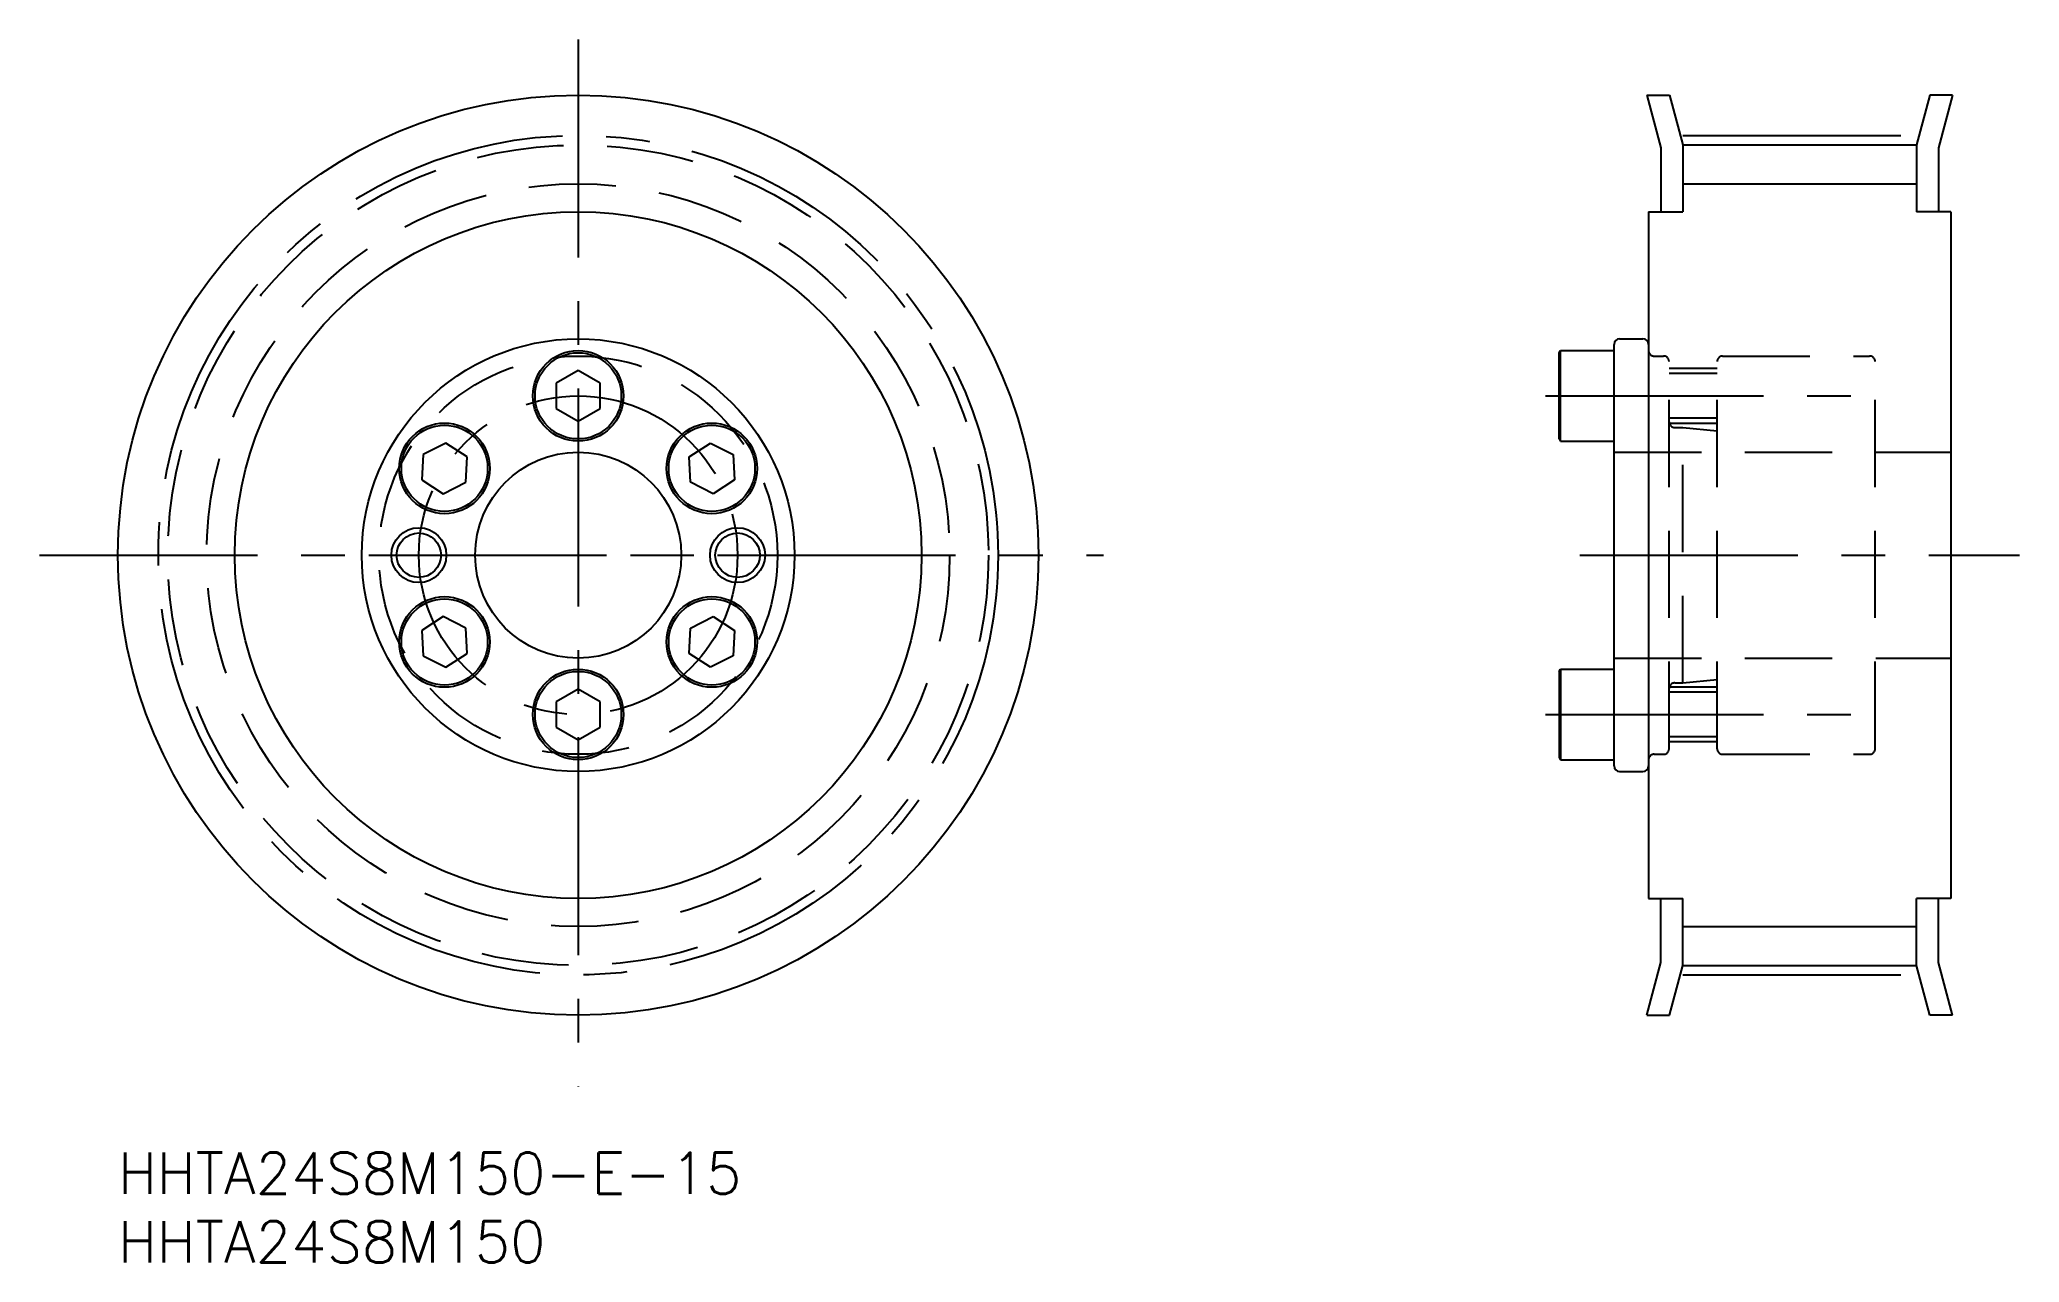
# Model space of a CAD drawing. Extents: x -6 to 138, y -8 to 81.
import ezdxf

# ---------------------------------------------------------------- set-up
doc = ezdxf.new("R2010")
doc.units = 0
doc.header["$LTSCALE"] = 0.5
doc.linetypes.add('CENTER', pattern=[50.8, 31.75, -6.35, 6.35, -6.35])
doc.linetypes.add('DASHED', pattern=[19.05, 12.7, -6.35])
for name, color, linetype in [('MSM_CENTER', 1, 'CENTER'), ('MSM_CONTINUOUS', 7, 'CONTINUOUS'), ('MSM_DASHED', 4, 'DASHED'), ('MSM_NARROW', 5, 'CONTINUOUS'), ('MSM_PART_NUMBER', 7, 'CONTINUOUS')]:
    doc.layers.add(name, color=color, linetype=linetype)
doc.styles.get("Standard").update_dxf_attribs({"font": 'txt.shx', "height": 3, "bigfont": 'bigfont.shx'})

# ---------------------------------------------------------------- blocks, each defined once
blk = doc.blocks.new('*U2')
at = {"layer": 'MSM_PART_NUMBER'}
blk.add_text('HHTA24S8M150-E-15', height=3, dxfattribs=at).set_placement((0, -3))
blk = doc.blocks.new('*U3')
at = {"layer": 'MSM_PART_NUMBER'}
blk.add_text('HHTA24S8M150', height=3, dxfattribs=at).set_placement((0, -8))

msp = doc.modelspace()

# ---------------------------------------------------------------- linework, layer by layer
at = {"layer": 'MSM_CENTER'}
for p, q in [((33.5, 81.04), (33.5, 4.82)), ((113.91, 74.06), (130.91, 74.06)), ((103.91, 55.1), (128.91, 55.1)), ((-5.71, 43.5), (71.73, 43.5)), ((18.25, 43.5), (48.75, 43.5)), ((106.41, 43.5), (138.41, 43.5)), ((103.91, 31.9), (128.91, 31.9)), ((113.91, 12.94), (130.91, 12.94))]:
    msp.add_line(p, q, dxfattribs=at)
for radius in [30.56, 11.6]:
    msp.add_circle((33.5, 43.5), radius, dxfattribs=at)
at = {"layer": 'MSM_CONTINUOUS'}
for p, q in [((111.28, 77), (112.31, 73.16)), ((111.28, 77), (112.94, 77)), ((112.94, 77), (113.91, 73.37)), ((131.88, 77), (130.91, 73.37)), ((133.54, 77), (131.88, 77)), ((133.54, 77), (132.51, 73.16)), ((112.31, 73.16), (112.31, 68.5)), ((113.91, 73.37), (113.91, 68.5)), ((113.91, 73.37), (130.91, 73.37)), ((130.91, 73.37), (130.91, 68.5)), ((132.51, 73.16), (132.51, 68.5)), ((111.41, 68.5), (111.41, 18.5)), ((111.41, 68.5), (113.91, 68.5)), ((133.41, 68.5), (130.91, 68.5)), ((133.41, 68.5), (133.41, 18.5)), ((109.31, 59.25), (111.01, 59.25)), ((104.91, 58.24), (105, 58.4)), ((104.91, 51.96), (104.91, 58.24)), ((105, 51.8), (105, 58.4)), ((105, 58.4), (108.91, 58.4)), ((108.91, 28.15), (108.91, 58.85)), ((33.5, 56.95), (31.9, 56.02)), ((35.1, 56.02), (33.5, 56.95)), ((34.3, 56.49), (34.3, 56.49)), ((34.7, 56.25), (34.7, 56.25)), ((31.9, 56.02), (31.9, 54.18)), ((35.1, 54.18), (35.1, 56.02)), ((31.9, 54.18), (33.5, 53.25)), ((33.5, 53.25), (35.1, 54.18)), ((104.91, 51.96), (105, 51.8)), ((22.22, 50.82), (22.13, 48.98)), ((23.87, 51.66), (22.22, 50.82)), ((25.42, 50.66), (23.87, 51.66)), ((25.32, 48.81), (25.42, 50.66)), ((41.58, 50.66), (43.13, 51.66)), ((41.68, 48.81), (41.58, 50.66)), ((43.13, 51.66), (44.78, 50.82)), ((44.78, 50.82), (44.87, 48.98)), ((105, 51.8), (108.91, 51.8)), ((22.13, 48.98), (23.67, 47.97)), ((23.67, 47.97), (25.32, 48.81)), ((43.33, 47.97), (41.68, 48.81)), ((44.87, 48.98), (43.33, 47.97)), ((23.67, 39.03), (22.13, 38.02)), ((25.32, 38.19), (23.67, 39.03)), ((41.68, 38.19), (43.33, 39.03)), ((43.33, 39.03), (44.87, 38.02)), ((22.13, 38.02), (22.22, 36.18)), ((25.42, 36.34), (25.32, 38.19)), ((41.58, 36.34), (41.68, 38.19)), ((44.87, 38.02), (44.78, 36.18)), ((22.22, 36.18), (23.87, 35.34)), ((23.87, 35.34), (25.42, 36.34)), ((43.13, 35.34), (41.58, 36.34)), ((44.78, 36.18), (43.13, 35.34)), ((104.91, 35.04), (105, 35.2)), ((104.91, 35.04), (104.91, 28.76)), ((105, 35.2), (108.91, 35.2)), ((105, 35.2), (105, 28.6)), ((33.5, 33.75), (31.9, 32.82)), ((35.1, 32.82), (33.5, 33.75)), ((31.9, 32.82), (31.9, 30.98)), ((35.1, 30.98), (35.1, 32.82)), ((31.9, 30.98), (33.5, 30.05)), ((33.5, 30.05), (35.1, 30.98)), ((104.91, 28.76), (105, 28.6)), ((105, 28.6), (108.91, 28.6)), ((109.31, 27.75), (111.01, 27.75)), ((111.41, 18.5), (113.91, 18.5)), ((112.31, 13.84), (112.31, 18.5)), ((113.91, 13.63), (113.91, 18.5)), ((133.41, 18.5), (130.91, 18.5)), ((130.91, 13.63), (130.91, 18.5)), ((132.51, 13.84), (132.51, 18.5)), ((111.28, 10), (112.31, 13.84)), ((112.94, 10), (113.91, 13.63)), ((113.91, 13.63), (130.91, 13.63)), ((131.88, 10), (130.91, 13.63)), ((133.54, 10), (132.51, 13.84)), ((111.28, 10), (112.94, 10)), ((133.54, 10), (131.88, 10))]:
    msp.add_line(p, q, dxfattribs=at)
for centre, radius in [((33.5, 43.5), 33.5), ((33.5, 43.5), 25), ((33.5, 43.5), 15.75), ((33.5, 55.1), 3.3), ((33.5, 55.1), 3.14), ((23.77, 49.82), 3.3), ((23.77, 49.82), 3.14), ((43.23, 49.82), 3.3), ((43.23, 49.82), 3.14), ((33.5, 43.5), 7.5), ((21.9, 43.5), 1.62), ((45.1, 43.5), 1.62), ((23.77, 37.18), 3.3), ((43.23, 37.18), 3.3), ((23.77, 37.18), 3.14), ((43.23, 37.18), 3.14), ((33.5, 31.9), 3.3), ((33.5, 31.9), 3.14)]:
    msp.add_circle(centre, radius, dxfattribs=at)
for centre, start, end in [((109.31, 58.85), 90, 180), ((111.01, 58.85), 0, 90), ((109.31, 28.15), 180, 270), ((111.01, 28.15), 270, 0)]:
    msp.add_arc(centre, 0.4, start, end, dxfattribs=at)
at = {"layer": 'MSM_DASHED'}
for p, q in [((111.82, 58), (112.51, 58)), ((116.81, 58), (127.51, 58)), ((112.91, 29.4), (112.91, 57.6)), ((116.41, 57.1), (112.91, 57.1)), ((116.41, 56.72), (112.91, 56.72)), ((116.41, 29.4), (116.41, 57.6)), ((127.91, 29.4), (127.91, 57.6)), ((116.41, 53.48), (112.91, 53.48)), ((116.41, 53.1), (112.93, 53.1)), ((113.32, 52.8), (113.91, 52.8)), ((113.91, 52.8), (116.41, 52.55)), ((113.91, 34.2), (113.91, 52.8)), ((108.91, 51), (133.41, 51)), ((108.91, 36), (133.41, 36)), ((116.41, 33.52), (112.91, 33.52)), ((116.41, 33.9), (112.93, 33.9)), ((113.32, 34.2), (113.91, 34.2)), ((113.91, 34.2), (116.41, 34.45)), ((116.41, 30.28), (112.91, 30.28)), ((111.82, 29), (112.51, 29)), ((116.41, 29.9), (112.91, 29.9)), ((116.81, 29), (127.51, 29))]:
    msp.add_line(p, q, dxfattribs=at)
for radius in [29.87, 27.04, 14.5]:
    msp.add_circle((33.5, 43.5), radius, dxfattribs=at)
for centre, radius, start, end in [((111.82, 58.41), 0.41, 180, 270), ((112.51, 57.6), 0.4, 0, 90), ((116.81, 57.6), 0.4, 90, 180), ((127.51, 57.6), 0.4, 0, 90), ((113.32, 53.21), 0.41, 180, 270), ((113.32, 33.79), 0.41, 90, 180), ((111.82, 28.59), 0.41, 90, 180), ((112.51, 29.4), 0.4, 270, 0), ((116.81, 29.4), 0.4, 180, 270), ((127.51, 29.4), 0.4, 270, 0)]:
    msp.add_arc(centre, radius, start, end, dxfattribs=at)
at = {"layer": 'MSM_NARROW'}
for p, q in [((113.91, 70.54), (130.91, 70.54)), ((113.91, 16.46), (130.91, 16.46))]:
    msp.add_line(p, q, dxfattribs=at)
for centre in [(21.9, 43.5), (45.1, 43.5)]:
    msp.add_circle(centre, 2, dxfattribs=at)

# ---------------------------------------------------------------- block references
at = {"layer": 'MSM_CONTINUOUS'}
for name in ['*U2', '*U3']:
    msp.add_blockref(name, (0, 0), dxfattribs=at)

doc.saveas('drawing.dxf')
